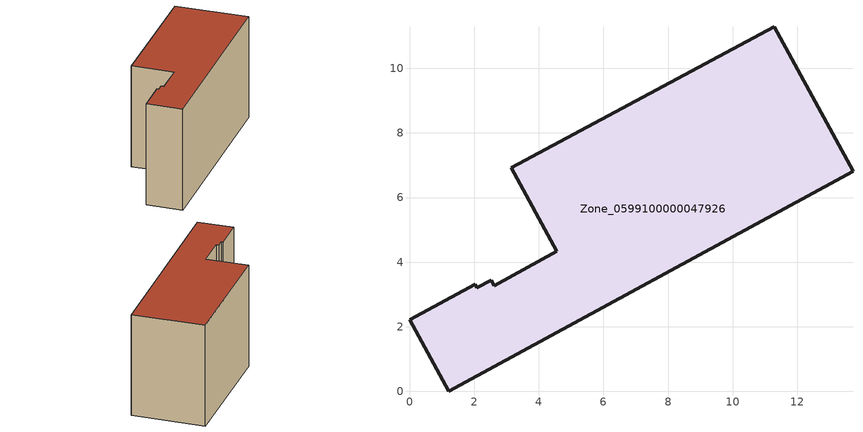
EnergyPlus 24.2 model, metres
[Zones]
Zone_0599100000047926
 floor ground (C_G): 2.52,3.44 2.62,3.27 4.56,4.33 3.15,6.92 11.29,11.29 13.72,6.81 1.21,0 0,2.22 2.03,3.31 2.08,3.21 z0
 wall outside (C_F): 4.56,4.33 2.62,3.27 2.52,3.44 2.08,3.21 2.03,3.31 0,2.22 1.21,0 13.72,6.81 11.29,11.29 3.15,6.92 4.56,4.33 z0:7.43
 roof outside (C_R): 2.62,3.27 2.52,3.44 2.08,3.21 2.03,3.31 0,2.22 1.21,0 13.72,6.81 11.29,11.29 3.15,6.92 4.56,4.33 z7.43
[BUILDING]
Pand.0599100000047926: North Axis=0; Terrain=City; Loads Convergence Tolerance Value=0.04; Temperature Convergence Tolerance Value=0.4; Solar Distribution=FullExterior; Maximum Number of Warmup Days=25; Minimum Number of Warmup Days=1
[Site:Location]
Rotterdam.The.Hague.AP_ZH_NLD Design_Conditions: Latitude=51.96; Longitude=4.45; Time Zone=1; Elevation=-4.5
[SITE:GROUNDTEMPERATURE:BUILDINGSURFACE]
18, 18, 18, 18, 18, 18, 18, 18, 18, 18, 18, 18
[MATERIAL] Thermal Absorptance=0.9; Solar Absorptance=0.7; Visible Absorptance=0.7
Name | Roughness | Thickness | Conductivity | Density | Specific Heat
G.TI.1975-1991 | MediumSmooth | 0.15 | 0.288461 | 540 | 1210
F.TI.1975-1991 | Rough | 0.3 | 0.230769 | 1920 | 840
R.TI.1975-1991 | MediumRough | 0.2 | 0.153846 | 1500 | 1000
[CONSTRUCTION]
C_G: G.TI.1975-1991
C_F: F.TI.1975-1991
C_R: R.TI.1975-1991
[ZONE]
Zone_0599100000047926: Type=1; Multiplier=1; Ceiling Height=Autocalculate; Volume=Autocalculate; Floor Area=autocalculate; Part of Total Floor Area=Yes
[ZONEINFILTRATION:DESIGNFLOWRATE]
Infil_Zone_0599100000047926: Zone or ZoneList or Space or SpaceList=Zone_0599100000047926; Schedule=AlwaysOn; Design Flow Rate Calculation Method=Flow/Area; Flow Rate per Floor Area=0.003; Constant Term Coefficient=1; Temperature Term Coefficient=0; Velocity Term Coefficient=0; Velocity Squared Term Coefficient=0
[HVACTEMPLATE:ZONE:IDEALLOADSAIRSYSTEM]
Zone_0599100000047926: Maximum Heating Supply Air Temperature=50; Minimum Cooling Supply Air Temperature=13; Maximum Heating Supply Air Humidity Ratio=0.0156; Minimum Cooling Supply Air Humidity Ratio=0.0077; Heating Limit=NoLimit; Cooling Limit=NoLimit; Dehumidification Control Type=ConstantSensibleHeatRatio; Cooling Sensible Heat Ratio=0.7; Dehumidification Setpoint=60; Humidification Control Type=None; Humidification Setpoint=30; Outdoor Air Method=None; Outdoor Air Flow Rate per Person=0.00944; Outdoor Air Flow Rate per Zone Floor Area=0; Outdoor Air Flow Rate per Zone=0; Demand Controlled Ventilation Type=None; Outdoor Air Economizer Type=NoEconomizer; Heat Recovery Type=None; Sensible Heat Recovery Effectiveness=0.7; Latent Heat Recovery Effectiveness=0.65
[ZONECONTROL:THERMOSTAT]
ThermostatControl_Zone_0599100000047926: Zone or ZoneList=Zone_0599100000047926; Control Type Schedule=DualSetpointControlType; Control 1=Thermostat_Zone_0599100000047926; Temperature Difference Between Cutout And Setpoint=0
[THERMOSTATSETPOINT:DUALSETPOINT]
Thermostat_Zone_0599100000047926: Heating Setpoint Temperature Schedule=HeatingSetpoint_Zone_0599100000047926; Cooling Setpoint Temperature Schedule=CoolingSetpoint_Zone_0599100000047926
[SCHEDULE:COMPACT]
HeatingSetpoint_Zone_0599100000047926: Through: 12/31, For: AllDays, Until: 24:00, 21
CoolingSetpoint_Zone_0599100000047926: Through: 12/31, For: AllDays, Until: 24:00, 24
DualSetpointControlType: Through: 12/31, For: AllDays, Until: 24:00, 4
AlwaysOn: Through: 12/31, For: AllDays, Until: 24:00, 1
